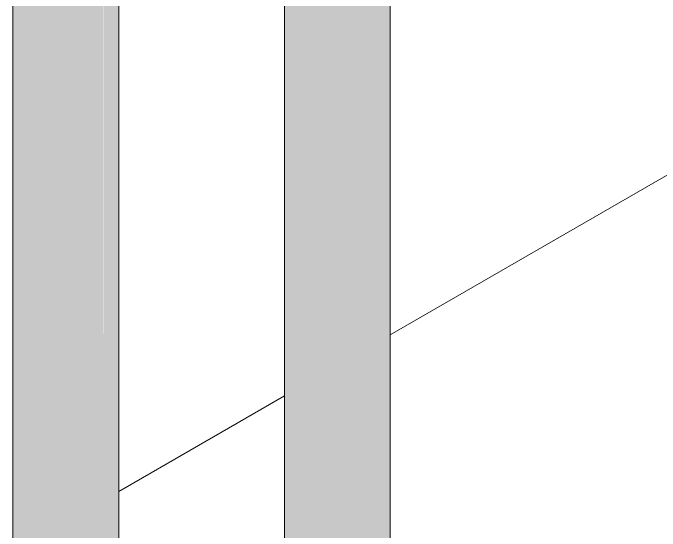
# Model space of a CAD drawing. Header units: millimetres. Extents: x -3207 to 1412, y 342 to 5433.
# Drawn here: x -2142.7 to -1757.2, y 2069.9 to 2378.6 of the extents above; entities that cross this region are included whole.
import ezdxf

# ---------------------------------------------------------------- set-up
doc = ezdxf.new("R2010")
doc.units = ezdxf.units.MM
doc.layers.add('A-_FLORLEVL_E', color=7, linetype='Continuous', lineweight=9)
doc.layers.add('M-_WATR----_E', color=5, linetype='Continuous', lineweight=9)

msp = doc.modelspace()

# ---------------------------------------------------------------- hatches: boundary and pattern name
at = {"layer": 'M-_WATR----_E'}
for points in [[(-1971.69, 1754.72), (-1971.71, 2631.5), (-1976.71, 2633.93), (-1980.92, 2637.09), (-1980.92, 1767.58), (-1979.84, 1762.87), (-1975.93, 1757.91)], [(-1927.14, 1754.72), (-1922.14, 1758.48), (-1918.99, 1762.87), (-1917.92, 1767.58), (-1917.93, 2637.09), (-1922.83, 2633.4), (-1927.14, 2631.49), (-1927.14, 1763.94)], [(-1949.42, 1749.39), (-1941.26, 1750.01), (-1933.67, 1751.83), (-1927.14, 1754.72), (-1927.17, 2631.48), (-1931.46, 2629.75), (-1941.29, 2627.66), (-1949.44, 2627.04), (-1959.15, 2627.78), (-1968.22, 2629.95), (-1971.69, 2631.49), (-1971.69, 1754.72), (-1965.17, 1751.83), (-1956.57, 1749.93)], [(-2133.52, 1571.47), (-2133.54, 2534.86), (-2138.54, 2537.29), (-2142.75, 2540.46), (-2142.75, 1584.33), (-2141.67, 1579.62), (-2137.76, 1574.66), (-2136.22, 1573.5)], [(-2088.97, 1571.47), (-2083.97, 1575.24), (-2080.82, 1579.62), (-2079.75, 1584.33), (-2079.76, 2540.45), (-2084.66, 2536.76), (-2088.97, 2534.85), (-2088.97, 1607.99)], [(-2111.25, 1566.14), (-2101.54, 1567.13), (-2094.5, 1569.02), (-2088.97, 1571.47), (-2089, 2534.84), (-2093.29, 2533.11), (-2103.12, 2531.02), (-2111.27, 2530.4), (-2120.98, 2531.14), (-2130.05, 2533.31), (-2133.52, 2534.85), (-2133.52, 1571.47), (-2127, 1568.58), (-2119.4, 1566.76)]]:
    msp.add_hatch(color=47, dxfattribs=at).paths.add_polyline_path(points)

# ---------------------------------------------------------------- linework, layer by layer
at = {"layer": 'A-_FLORLEVL_E'}
for p, q in [((-1395.65, 2488.42), (-1917.92, 2186.89)), ((-1980.92, 2150.51), (-2079.75, 2093.46))]:
    msp.add_line(p, q, dxfattribs=at)
at = {"layer": 'M-_WATR----_E', "color": 66, "lineweight": 20}
for p, q in [((-1980.92, 2647.93), (-1980.92, 1767.58)), ((-1917.92, 1767.58), (-1917.92, 2647.93)), ((-2142.75, 2551.29), (-2142.75, 1584.33)), ((-2079.75, 1584.33), (-2079.75, 2551.29))]:
    msp.add_line(p, q, dxfattribs=at)

doc.saveas('drawing.dxf')
